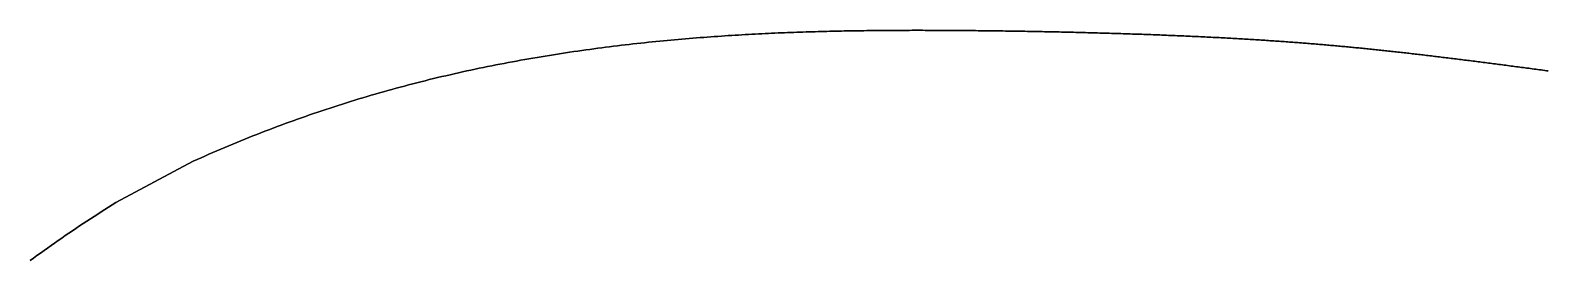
# Model space of a CAD drawing. Header units: inches. Extents: x 130170 to 284068, y 377793 to 804530.
# Drawn here: x 251984.9 to 252070.1, y 753063.5 to 753076.4 of the extents above; entities that cross this region are included whole.
import ezdxf

# ---------------------------------------------------------------- set-up
doc = ezdxf.new("R2010")
doc.units = ezdxf.units.IN
doc.header["$MEASUREMENT"] = 0
doc.layers.add('muni_il', color=7, linetype='Continuous')

msp = doc.modelspace()

# ---------------------------------------------------------------- linework, layer by layer
at = {"layer": 'muni_il'}
for points in [[(252070.089, 753074.158), (252069.989, 753074.171), (252069.889, 753074.185), (252069.79, 753074.198), (252069.69, 753074.211), (252069.591, 753074.225), (252069.491, 753074.238), (252069.392, 753074.251), (252069.292, 753074.264), (252069.193, 753074.277), (252069.093, 753074.291), (252068.994, 753074.304), (252068.895, 753074.317), (252068.796, 753074.33), (252068.696, 753074.343), (252068.597, 753074.356), (252068.498, 753074.369), (252068.4, 753074.382), (252068.301, 753074.395), (252068.202, 753074.408), (252068.103, 753074.421), (252068.005, 753074.434), (252067.906, 753074.447), (252067.808, 753074.46), (252067.71, 753074.473), (252067.612, 753074.485), (252067.514, 753074.498), (252067.416, 753074.511), (252067.318, 753074.524), (252067.22, 753074.536), (252067.123, 753074.549), (252067.025, 753074.562), (252066.928, 753074.574), (252066.831, 753074.587), (252066.734, 753074.599), (252066.637, 753074.612), (252066.541, 753074.624), (252066.444, 753074.636), (252066.348, 753074.649), (252066.251, 753074.661), (252066.155, 753074.673), (252066.06, 753074.685), (252065.964, 753074.698), (252065.868, 753074.71), (252065.773, 753074.722), (252065.678, 753074.734), (252065.582, 753074.746), (252065.487, 753074.758), (252065.393, 753074.77), (252065.298, 753074.782), (252065.204, 753074.793), (252065.11, 753074.805), (252065.016, 753074.817), (252064.922, 753074.829), (252064.828, 753074.84), (252064.735, 753074.852), (252064.641, 753074.863), (252064.548, 753074.875), (252064.455, 753074.886), (252064.362, 753074.898), (252064.27, 753074.909), (252064.177, 753074.92), (252064.085, 753074.931), (252063.993, 753074.943), (252063.901, 753074.954), (252063.809, 753074.965), (252063.718, 753074.976), (252063.626, 753074.987), (252063.535, 753074.998), (252063.444, 753075.009), (252063.353, 753075.02), (252063.262, 753075.03), (252063.172, 753075.041), (252063.081, 753075.052), (252062.991, 753075.062), (252062.901, 753075.073), (252062.811, 753075.083), (252062.721, 753075.094), (252062.631, 753075.104), (252062.542, 753075.115), (252062.452, 753075.125), (252062.363, 753075.135), (252062.274, 753075.146), (252062.185, 753075.156), (252062.096, 753075.166), (252062.008, 753075.176), (252061.919, 753075.186), (252061.831, 753075.196), (252061.742, 753075.206), (252061.654, 753075.216), (252061.566, 753075.225), (252061.478, 753075.235), (252061.39, 753075.245), (252061.302, 753075.255), (252061.214, 753075.264), (252061.126, 753075.274), (252061.039, 753075.283), (252060.951, 753075.293), (252060.864, 753075.302), (252060.776, 753075.311), (252060.689, 753075.321), (252060.602, 753075.33), (252060.514, 753075.339), (252060.427, 753075.348), (252060.34, 753075.357), (252060.253, 753075.366), (252060.165, 753075.375), (252060.078, 753075.384), (252059.991, 753075.393), (252059.904, 753075.402), (252059.817, 753075.411), (252059.729, 753075.42), (252059.642, 753075.429), (252059.555, 753075.437), (252059.468, 753075.446), (252059.38, 753075.455), (252059.293, 753075.463), (252059.205, 753075.472), (252059.118, 753075.48), (252059.03, 753075.488), (252058.942, 753075.497), (252058.855, 753075.505), (252058.767, 753075.514), (252058.679, 753075.522), (252058.591, 753075.53), (252058.503, 753075.538), (252058.414, 753075.546), (252058.326, 753075.554), (252058.237, 753075.562), (252058.148, 753075.57), (252058.06, 753075.578), (252057.97, 753075.586), (252057.881, 753075.594), (252057.792, 753075.602), (252057.702, 753075.61), (252057.612, 753075.618), (252057.522, 753075.625), (252057.432, 753075.633), (252057.342, 753075.641), (252057.251, 753075.649), (252057.16, 753075.656), (252057.069, 753075.664), (252056.978, 753075.671), (252056.886, 753075.679), (252056.794, 753075.686), (252056.702, 753075.694), (252056.61, 753075.701), (252056.517, 753075.708), (252056.424, 753075.716), (252056.331, 753075.723), (252056.237, 753075.73), (252056.143, 753075.737), (252056.049, 753075.745), (252055.955, 753075.752), (252055.86, 753075.759), (252055.764, 753075.766), (252055.669, 753075.773), (252055.573, 753075.78), (252055.477, 753075.787), (252055.38, 753075.794), (252055.283, 753075.801), (252055.186, 753075.808), (252055.088, 753075.815), (252054.99, 753075.822), (252054.892, 753075.828), (252054.793, 753075.835), (252054.694, 753075.842), (252054.594, 753075.849), (252054.494, 753075.855), (252054.393, 753075.862), (252054.292, 753075.869), (252054.191, 753075.875), (252054.089, 753075.882), (252053.987, 753075.888), (252053.884, 753075.895), (252053.781, 753075.901), (252053.678, 753075.908), (252053.574, 753075.914), (252053.469, 753075.921), (252053.364, 753075.927), (252053.259, 753075.933), (252053.153, 753075.94), (252053.047, 753075.946), (252052.94, 753075.952), (252052.833, 753075.958), (252052.725, 753075.965), (252052.617, 753075.971), (252052.509, 753075.977), (252052.4, 753075.983), (252052.29, 753075.989), (252052.18, 753075.995), (252052.07, 753076.001), (252051.959, 753076.007), (252051.847, 753076.013), (252051.736, 753076.019), (252051.623, 753076.025), (252051.51, 753076.03), (252051.397, 753076.036), (252051.283, 753076.042), (252051.169, 753076.048), (252051.054, 753076.053), (252050.939, 753076.059), (252050.824, 753076.065), (252050.707, 753076.07), (252050.591, 753076.076), (252050.474, 753076.081), (252050.356, 753076.087), (252050.239, 753076.092), (252050.12, 753076.098), (252050.001, 753076.103), (252049.882, 753076.109), (252049.762, 753076.114), (252049.642, 753076.119), (252049.522, 753076.124), (252049.401, 753076.13), (252049.279, 753076.135), (252049.157, 753076.14), (252049.035, 753076.145), (252048.912, 753076.15), (252048.789, 753076.155), (252048.666, 753076.16), (252048.542, 753076.165), (252048.417, 753076.17), (252048.293, 753076.175), (252048.168, 753076.18), (252048.042, 753076.184), (252047.916, 753076.189), (252047.79, 753076.194), (252047.663, 753076.198), (252047.537, 753076.203), (252047.409, 753076.208), (252047.282, 753076.212), (252047.154, 753076.217), (252047.025, 753076.221), (252046.897, 753076.225), (252046.768, 753076.23), (252046.639, 753076.234), (252046.509, 753076.238), (252046.379, 753076.243), (252046.249, 753076.247), (252046.118, 753076.251), (252045.988, 753076.255), (252045.857, 753076.259), (252045.725, 753076.263), (252045.594, 753076.267), (252045.462, 753076.271), (252045.33, 753076.275), (252045.198, 753076.279), (252045.065, 753076.283), (252044.933, 753076.286), (252044.8, 753076.29), (252044.666, 753076.294), (252044.533, 753076.298), (252044.4, 753076.301), (252044.266, 753076.305), (252044.132, 753076.308), (252043.997, 753076.311), (252043.863, 753076.315), (252043.729, 753076.318), (252043.594, 753076.322), (252043.459, 753076.325), (252043.324, 753076.328), (252043.189, 753076.331), (252043.054, 753076.334), (252042.918, 753076.338), (252042.782, 753076.341), (252042.647, 753076.344), (252042.511, 753076.347), (252042.375, 753076.35), (252042.239, 753076.352), (252042.103, 753076.355), (252041.966, 753076.358), (252041.83, 753076.361), (252041.693, 753076.363), (252041.557, 753076.366), (252041.42, 753076.369), (252041.283, 753076.371), (252041.146, 753076.374), (252041.009, 753076.376), (252040.872, 753076.378), (252040.734, 753076.381), (252040.597, 753076.383), (252040.459, 753076.386), (252040.322, 753076.388), (252040.184, 753076.39), (252040.046, 753076.392), (252039.908, 753076.394), (252039.77, 753076.396), (252039.632, 753076.398), (252039.494, 753076.4), (252039.356, 753076.402), (252039.217, 753076.404), (252039.079, 753076.406), (252038.94, 753076.408), (252038.802, 753076.409), (252038.663, 753076.411), (252038.524, 753076.413), (252038.385, 753076.414), (252038.245, 753076.416), (252038.106, 753076.417), (252037.966, 753076.419), (252037.827, 753076.42), (252037.687, 753076.421), (252037.547, 753076.423), (252037.407, 753076.424), (252037.266, 753076.425), (252037.126, 753076.426), (252036.985, 753076.427), (252036.844, 753076.428), (252036.703, 753076.429), (252036.561, 753076.43), (252036.42, 753076.431), (252036.278, 753076.432), (252036.136, 753076.432), (252035.994, 753076.433), (252035.851, 753076.433), (252035.708, 753076.434), (252035.565, 753076.435), (252035.422, 753076.435), (252035.278, 753076.435), (252035.134, 753076.435), (252034.989, 753076.436), (252034.845, 753076.436), (252034.699, 753076.436), (252034.554, 753076.436), (252034.408, 753076.436), (252034.262, 753076.435), (252034.115, 753076.435), (252033.968, 753076.435), (252033.821, 753076.434), (252033.673, 753076.434), (252033.524, 753076.433), (252033.375, 753076.432), (252033.226, 753076.431), (252033.076, 753076.431), (252032.926, 753076.43), (252032.775, 753076.428), (252032.623, 753076.427), (252032.471, 753076.426), (252032.319, 753076.424), (252032.166, 753076.423), (252032.012, 753076.421), (252031.857, 753076.419), (252031.702, 753076.417), (252031.547, 753076.415), (252031.391, 753076.413), (252031.234, 753076.411), (252031.076, 753076.408), (252030.918, 753076.405), (252030.759, 753076.402), (252030.599, 753076.4), (252030.439, 753076.397), (252030.277, 753076.393), (252030.115, 753076.39), (252029.953, 753076.386), (252029.789, 753076.382), (252029.625, 753076.378), (252029.46, 753076.374), (252029.294, 753076.37), (252029.127, 753076.365), (252028.959, 753076.361), (252028.791, 753076.356), (252028.622, 753076.351), (252028.451, 753076.345), (252028.28, 753076.34), (252028.108, 753076.334), (252027.936, 753076.328), (252027.762, 753076.322), (252027.587, 753076.315), (252027.412, 753076.308), (252027.235, 753076.301), (252027.058, 753076.294), (252026.879, 753076.287), (252026.7, 753076.279), (252026.52, 753076.271), (252026.338, 753076.263), (252026.156, 753076.254), (252025.973, 753076.245), (252025.789, 753076.236), (252025.604, 753076.226), (252025.418, 753076.216), (252025.231, 753076.206), (252025.043, 753076.196), (252024.854, 753076.185), (252024.664, 753076.174), (252024.473, 753076.162), (252024.281, 753076.15), (252024.088, 753076.138), (252023.894, 753076.125), (252023.699, 753076.112), (252023.503, 753076.099), (252023.306, 753076.085), (252023.108, 753076.071), (252022.909, 753076.057), (252022.71, 753076.042), (252022.509, 753076.026), (252022.307, 753076.01), (252022.105, 753075.994), (252021.901, 753075.978), (252021.697, 753075.96), (252021.491, 753075.943), (252021.285, 753075.925), (252021.078, 753075.906), (252020.87, 753075.887), (252020.661, 753075.868), (252020.451, 753075.848), (252020.24, 753075.828), (252020.029, 753075.807), (252019.817, 753075.785), (252019.604, 753075.764), (252019.39, 753075.741), (252019.175, 753075.718), (252018.959, 753075.695), (252018.743, 753075.671), (252018.526, 753075.646), (252018.308, 753075.621), (252018.09, 753075.595), (252017.87, 753075.569), (252017.65, 753075.542), (252017.43, 753075.515), (252017.208, 753075.487), (252016.986, 753075.459), (252016.764, 753075.429), (252016.541, 753075.4), (252016.317, 753075.369), (252016.093, 753075.338), (252015.868, 753075.307), (252015.643, 753075.275), (252015.417, 753075.242), (252015.19, 753075.209), (252014.963, 753075.174), (252014.736, 753075.14), (252014.508, 753075.104), (252014.28, 753075.068), (252014.051, 753075.032), (252013.822, 753074.994), (252013.592, 753074.957), (252013.363, 753074.918), (252013.132, 753074.878), (252012.902, 753074.838), (252012.671, 753074.798), (252012.44, 753074.757), (252012.209, 753074.715), (252011.977, 753074.672), (252011.745, 753074.628), (252011.513, 753074.584), (252011.281, 753074.539), (252011.048, 753074.494), (252010.816, 753074.448), (252010.583, 753074.401), (252010.35, 753074.353), (252010.117, 753074.305), (252009.884, 753074.256), (252009.651, 753074.206), (252009.417, 753074.155), (252009.184, 753074.104), (252008.95, 753074.052), (252008.717, 753073.999), (252008.483, 753073.946), (252008.25, 753073.892), (252008.016, 753073.837), (252007.783, 753073.781), (252007.549, 753073.725), (252007.316, 753073.668), (252007.082, 753073.61), (252006.849, 753073.551), (252006.616, 753073.492), (252006.383, 753073.432), (252006.149, 753073.371), (252005.916, 753073.309), (252005.683, 753073.247), (252005.451, 753073.184), (252005.218, 753073.12), (252004.985, 753073.056), (252004.753, 753072.991), (252004.521, 753072.925), (252004.288, 753072.858), (252004.056, 753072.79), (252003.825, 753072.722), (252003.593, 753072.653), (252003.361, 753072.583), (252003.13, 753072.513), (252002.899, 753072.441), (252002.668, 753072.369), (252002.438, 753072.297), (252002.207, 753072.223), (252001.977, 753072.149), (252001.747, 753072.074), (252001.517, 753071.998), (252001.287, 753071.922), (252001.057, 753071.845), (252000.828, 753071.767), (252000.599, 753071.688), (252000.37, 753071.609), (252000.142, 753071.528), (251999.913, 753071.447), (251999.685, 753071.366), (251999.457, 753071.284), (251999.23, 753071.2), (251999.002, 753071.116), (251998.775, 753071.032), (251998.548, 753070.946), (251998.321, 753070.861), (251998.095, 753070.774), (251997.869, 753070.686), (251997.643, 753070.598), (251997.418, 753070.509), (251997.192, 753070.419), (251996.967, 753070.329), (251996.742, 753070.237), (251996.518, 753070.146), (251996.293, 753070.053), (251996.069, 753069.959), (251995.846, 753069.865), (251995.622, 753069.771), (251995.399, 753069.675), (251995.176, 753069.579), (251994.953, 753069.482), (251994.731, 753069.384), (251994.509, 753069.285), (251994.288, 753069.186), (251994.066, 753069.086), (251989.738, 753066.773), (251989.326, 753066.515), (251989.121, 753066.385), (251988.916, 753066.255), (251988.712, 753066.123), (251988.508, 753065.991), (251988.304, 753065.859), (251988.101, 753065.726), (251987.899, 753065.592), (251987.697, 753065.458), (251987.495, 753065.323), (251987.294, 753065.187), (251987.093, 753065.051), (251986.893, 753064.914), (251986.693, 753064.776), (251986.494, 753064.638), (251986.295, 753064.5), (251986.096, 753064.36), (251985.898, 753064.22), (251985.701, 753064.08), (251985.504, 753063.938), (251985.307, 753063.796), (251985.111, 753063.654), (251984.916, 753063.511)], [(251984.916, 753063.511), (251985.111, 753063.654), (251985.307, 753063.796), (251985.504, 753063.938), (251985.701, 753064.08), (251985.898, 753064.22), (251986.096, 753064.36), (251986.295, 753064.5), (251986.494, 753064.638), (251986.693, 753064.776), (251986.893, 753064.914), (251987.093, 753065.051), (251987.294, 753065.187), (251987.495, 753065.323), (251987.697, 753065.458), (251987.899, 753065.592), (251988.101, 753065.726), (251988.304, 753065.859), (251988.508, 753065.991), (251988.712, 753066.123), (251988.916, 753066.255), (251989.121, 753066.385), (251989.326, 753066.515), (251989.738, 753066.773), (251994.066, 753069.086), (251994.288, 753069.186), (251994.509, 753069.285), (251994.731, 753069.384), (251994.953, 753069.482), (251995.176, 753069.579), (251995.399, 753069.675), (251995.622, 753069.771), (251995.846, 753069.865), (251996.069, 753069.959), (251996.293, 753070.053), (251996.518, 753070.146), (251996.742, 753070.237), (251996.967, 753070.329), (251997.192, 753070.419), (251997.418, 753070.509), (251997.643, 753070.598), (251997.869, 753070.686), (251998.095, 753070.774), (251998.321, 753070.861), (251998.548, 753070.946), (251998.775, 753071.032), (251999.002, 753071.116), (251999.23, 753071.2), (251999.457, 753071.284), (251999.685, 753071.366), (251999.913, 753071.447), (252000.142, 753071.528), (252000.37, 753071.609), (252000.599, 753071.688), (252000.828, 753071.767), (252001.057, 753071.845), (252001.287, 753071.922), (252001.517, 753071.998), (252001.747, 753072.074), (252001.977, 753072.149), (252002.207, 753072.223), (252002.438, 753072.297), (252002.668, 753072.369), (252002.899, 753072.441), (252003.13, 753072.513), (252003.361, 753072.583), (252003.593, 753072.653), (252003.825, 753072.722), (252004.056, 753072.79), (252004.288, 753072.858), (252004.521, 753072.925), (252004.753, 753072.991), (252004.985, 753073.056), (252005.218, 753073.12), (252005.451, 753073.184), (252005.683, 753073.247), (252005.916, 753073.309), (252006.149, 753073.371), (252006.383, 753073.432), (252006.616, 753073.492), (252006.849, 753073.551), (252007.082, 753073.61), (252007.316, 753073.668), (252007.549, 753073.725), (252007.783, 753073.781), (252008.016, 753073.837), (252008.25, 753073.892), (252008.483, 753073.946), (252008.717, 753073.999), (252008.95, 753074.052), (252009.184, 753074.104), (252009.417, 753074.155), (252009.651, 753074.206), (252009.884, 753074.256), (252010.117, 753074.305), (252010.35, 753074.353), (252010.583, 753074.401), (252010.816, 753074.448), (252011.048, 753074.494), (252011.281, 753074.539), (252011.513, 753074.584), (252011.745, 753074.628), (252011.977, 753074.672), (252012.209, 753074.715), (252012.44, 753074.757), (252012.671, 753074.798), (252012.902, 753074.838), (252013.132, 753074.878), (252013.363, 753074.918), (252013.592, 753074.957), (252013.822, 753074.994), (252014.051, 753075.032), (252014.28, 753075.068), (252014.508, 753075.104), (252014.736, 753075.14), (252014.963, 753075.174), (252015.19, 753075.209), (252015.417, 753075.242), (252015.643, 753075.275), (252015.868, 753075.307), (252016.093, 753075.338), (252016.317, 753075.369), (252016.541, 753075.4), (252016.764, 753075.429), (252016.986, 753075.459), (252017.208, 753075.487), (252017.43, 753075.515), (252017.65, 753075.542), (252017.87, 753075.569), (252018.09, 753075.595), (252018.308, 753075.621), (252018.526, 753075.646), (252018.743, 753075.671), (252018.959, 753075.695), (252019.175, 753075.718), (252019.39, 753075.741), (252019.604, 753075.764), (252019.817, 753075.785), (252020.029, 753075.807), (252020.24, 753075.828), (252020.451, 753075.848), (252020.661, 753075.868), (252020.87, 753075.887), (252021.078, 753075.906), (252021.285, 753075.925), (252021.491, 753075.943), (252021.697, 753075.96), (252021.901, 753075.978), (252022.105, 753075.994), (252022.307, 753076.01), (252022.509, 753076.026), (252022.71, 753076.042), (252022.909, 753076.057), (252023.108, 753076.071), (252023.306, 753076.085), (252023.503, 753076.099), (252023.699, 753076.112), (252023.894, 753076.125), (252024.088, 753076.138), (252024.281, 753076.15), (252024.473, 753076.162), (252024.664, 753076.174), (252024.854, 753076.185), (252025.043, 753076.196), (252025.231, 753076.206), (252025.418, 753076.216), (252025.604, 753076.226), (252025.789, 753076.236), (252025.973, 753076.245), (252026.156, 753076.254), (252026.338, 753076.263), (252026.52, 753076.271), (252026.7, 753076.279), (252026.879, 753076.287), (252027.058, 753076.294), (252027.235, 753076.301), (252027.412, 753076.308), (252027.587, 753076.315), (252027.762, 753076.322), (252027.936, 753076.328), (252028.108, 753076.334), (252028.28, 753076.34), (252028.451, 753076.345), (252028.622, 753076.351), (252028.791, 753076.356), (252028.959, 753076.361), (252029.127, 753076.365), (252029.294, 753076.37), (252029.46, 753076.374), (252029.625, 753076.378), (252029.789, 753076.382), (252029.953, 753076.386), (252030.115, 753076.39), (252030.277, 753076.393), (252030.439, 753076.397), (252030.599, 753076.4), (252030.759, 753076.402), (252030.918, 753076.405), (252031.076, 753076.408), (252031.234, 753076.411), (252031.391, 753076.413), (252031.547, 753076.415), (252031.702, 753076.417), (252031.857, 753076.419), (252032.012, 753076.421), (252032.166, 753076.423), (252032.319, 753076.424), (252032.471, 753076.426), (252032.623, 753076.427), (252032.775, 753076.428), (252032.926, 753076.43), (252033.076, 753076.431), (252033.226, 753076.431), (252033.375, 753076.432), (252033.524, 753076.433), (252033.673, 753076.434), (252033.821, 753076.434), (252033.968, 753076.435), (252034.115, 753076.435), (252034.262, 753076.435), (252034.408, 753076.436), (252034.554, 753076.436), (252034.699, 753076.436), (252034.845, 753076.436), (252034.989, 753076.436), (252035.134, 753076.435), (252035.278, 753076.435), (252035.422, 753076.435), (252035.565, 753076.435), (252035.708, 753076.434), (252035.851, 753076.433), (252035.994, 753076.433), (252036.136, 753076.432), (252036.278, 753076.432), (252036.42, 753076.431), (252036.561, 753076.43), (252036.703, 753076.429), (252036.844, 753076.428), (252036.985, 753076.427), (252037.126, 753076.426), (252037.266, 753076.425), (252037.407, 753076.424), (252037.547, 753076.423), (252037.687, 753076.421), (252037.827, 753076.42), (252037.966, 753076.419), (252038.106, 753076.417), (252038.245, 753076.416), (252038.385, 753076.414), (252038.524, 753076.413), (252038.663, 753076.411), (252038.802, 753076.409), (252038.94, 753076.408), (252039.079, 753076.406), (252039.217, 753076.404), (252039.356, 753076.402), (252039.494, 753076.4), (252039.632, 753076.398), (252039.77, 753076.396), (252039.908, 753076.394), (252040.046, 753076.392), (252040.184, 753076.39), (252040.322, 753076.388), (252040.459, 753076.386), (252040.597, 753076.383), (252040.734, 753076.381), (252040.872, 753076.378), (252041.009, 753076.376), (252041.146, 753076.374), (252041.283, 753076.371), (252041.42, 753076.369), (252041.557, 753076.366), (252041.693, 753076.363), (252041.83, 753076.361), (252041.966, 753076.358), (252042.103, 753076.355), (252042.239, 753076.352), (252042.375, 753076.35), (252042.511, 753076.347), (252042.647, 753076.344), (252042.782, 753076.341), (252042.918, 753076.338), (252043.054, 753076.334), (252043.189, 753076.331), (252043.324, 753076.328), (252043.459, 753076.325), (252043.594, 753076.322), (252043.729, 753076.318), (252043.863, 753076.315), (252043.997, 753076.311), (252044.132, 753076.308), (252044.266, 753076.305), (252044.4, 753076.301), (252044.533, 753076.298), (252044.666, 753076.294), (252044.8, 753076.29), (252044.933, 753076.286), (252045.065, 753076.283), (252045.198, 753076.279), (252045.33, 753076.275), (252045.462, 753076.271), (252045.594, 753076.267), (252045.725, 753076.263), (252045.857, 753076.259), (252045.988, 753076.255), (252046.118, 753076.251), (252046.249, 753076.247), (252046.379, 753076.243), (252046.509, 753076.238), (252046.639, 753076.234), (252046.768, 753076.23), (252046.897, 753076.225), (252047.025, 753076.221), (252047.154, 753076.217), (252047.282, 753076.212), (252047.409, 753076.208), (252047.537, 753076.203), (252047.663, 753076.198), (252047.79, 753076.194), (252047.916, 753076.189), (252048.042, 753076.184), (252048.168, 753076.18), (252048.293, 753076.175), (252048.417, 753076.17), (252048.542, 753076.165), (252048.666, 753076.16), (252048.789, 753076.155), (252048.912, 753076.15), (252049.035, 753076.145), (252049.157, 753076.14), (252049.279, 753076.135), (252049.401, 753076.13), (252049.522, 753076.124), (252049.642, 753076.119), (252049.762, 753076.114), (252049.882, 753076.109), (252050.001, 753076.103), (252050.12, 753076.098), (252050.239, 753076.092), (252050.356, 753076.087), (252050.474, 753076.081), (252050.591, 753076.076), (252050.707, 753076.07), (252050.824, 753076.065), (252050.939, 753076.059), (252051.054, 753076.053), (252051.169, 753076.048), (252051.283, 753076.042), (252051.397, 753076.036), (252051.51, 753076.03), (252051.623, 753076.025), (252051.736, 753076.019), (252051.847, 753076.013), (252051.959, 753076.007), (252052.07, 753076.001), (252052.18, 753075.995), (252052.29, 753075.989), (252052.4, 753075.983), (252052.509, 753075.977), (252052.617, 753075.971), (252052.725, 753075.965), (252052.833, 753075.958), (252052.94, 753075.952), (252053.047, 753075.946), (252053.153, 753075.94), (252053.259, 753075.933), (252053.364, 753075.927), (252053.469, 753075.921), (252053.574, 753075.914), (252053.678, 753075.908), (252053.781, 753075.901), (252053.884, 753075.895), (252053.987, 753075.888), (252054.089, 753075.882), (252054.191, 753075.875), (252054.292, 753075.869), (252054.393, 753075.862), (252054.494, 753075.855), (252054.594, 753075.849), (252054.694, 753075.842), (252054.793, 753075.835), (252054.892, 753075.828), (252054.99, 753075.822), (252055.088, 753075.815), (252055.186, 753075.808), (252055.283, 753075.801), (252055.38, 753075.794), (252055.477, 753075.787), (252055.573, 753075.78), (252055.669, 753075.773), (252055.764, 753075.766), (252055.86, 753075.759), (252055.955, 753075.752), (252056.049, 753075.745), (252056.143, 753075.737), (252056.237, 753075.73), (252056.331, 753075.723), (252056.424, 753075.716), (252056.517, 753075.708), (252056.61, 753075.701), (252056.702, 753075.694), (252056.794, 753075.686), (252056.886, 753075.679), (252056.978, 753075.671), (252057.069, 753075.664), (252057.16, 753075.656), (252057.251, 753075.649), (252057.342, 753075.641), (252057.432, 753075.633), (252057.522, 753075.625), (252057.612, 753075.618), (252057.702, 753075.61), (252057.792, 753075.602), (252057.881, 753075.594), (252057.97, 753075.586), (252058.06, 753075.578), (252058.148, 753075.57), (252058.237, 753075.562), (252058.326, 753075.554), (252058.414, 753075.546), (252058.503, 753075.538), (252058.591, 753075.53), (252058.679, 753075.522), (252058.767, 753075.514), (252058.855, 753075.505), (252058.942, 753075.497), (252059.03, 753075.488), (252059.118, 753075.48), (252059.205, 753075.472), (252059.293, 753075.463), (252059.38, 753075.455), (252059.468, 753075.446), (252059.555, 753075.437), (252059.642, 753075.429), (252059.729, 753075.42), (252059.817, 753075.411), (252059.904, 753075.402), (252059.991, 753075.393), (252060.078, 753075.384), (252060.165, 753075.375), (252060.253, 753075.366), (252060.34, 753075.357), (252060.427, 753075.348), (252060.514, 753075.339), (252060.602, 753075.33), (252060.689, 753075.321), (252060.776, 753075.311), (252060.864, 753075.302), (252060.951, 753075.293), (252061.039, 753075.283), (252061.126, 753075.274), (252061.214, 753075.264), (252061.302, 753075.255), (252061.39, 753075.245), (252061.478, 753075.235), (252061.566, 753075.225), (252061.654, 753075.216), (252061.742, 753075.206), (252061.831, 753075.196), (252061.919, 753075.186), (252062.008, 753075.176), (252062.096, 753075.166), (252062.185, 753075.156), (252062.274, 753075.146), (252062.363, 753075.135), (252062.452, 753075.125), (252062.542, 753075.115), (252062.631, 753075.104), (252062.721, 753075.094), (252062.811, 753075.083), (252062.901, 753075.073), (252062.991, 753075.062), (252063.081, 753075.052), (252063.172, 753075.041), (252063.262, 753075.03), (252063.353, 753075.02), (252063.444, 753075.009), (252063.535, 753074.998), (252063.626, 753074.987), (252063.718, 753074.976), (252063.809, 753074.965), (252063.901, 753074.954), (252063.993, 753074.943), (252064.085, 753074.931), (252064.177, 753074.92), (252064.27, 753074.909), (252064.362, 753074.898), (252064.455, 753074.886), (252064.548, 753074.875), (252064.641, 753074.863), (252064.735, 753074.852), (252064.828, 753074.84), (252064.922, 753074.829), (252065.016, 753074.817), (252065.11, 753074.805), (252065.204, 753074.793), (252065.298, 753074.782), (252065.393, 753074.77), (252065.487, 753074.758), (252065.582, 753074.746), (252065.678, 753074.734), (252065.773, 753074.722), (252065.868, 753074.71), (252065.964, 753074.698), (252066.06, 753074.685), (252066.155, 753074.673), (252066.251, 753074.661), (252066.348, 753074.649), (252066.444, 753074.636), (252066.541, 753074.624), (252066.637, 753074.612), (252066.734, 753074.599), (252066.831, 753074.587), (252066.928, 753074.574), (252067.025, 753074.562), (252067.123, 753074.549), (252067.22, 753074.536), (252067.318, 753074.524), (252067.416, 753074.511), (252067.514, 753074.498), (252067.612, 753074.485), (252067.71, 753074.473), (252067.808, 753074.46), (252067.906, 753074.447), (252068.005, 753074.434), (252068.103, 753074.421), (252068.202, 753074.408), (252068.301, 753074.395), (252068.4, 753074.382), (252068.498, 753074.369), (252068.597, 753074.356), (252068.696, 753074.343), (252068.796, 753074.33), (252068.895, 753074.317), (252068.994, 753074.304), (252069.093, 753074.291), (252069.193, 753074.277), (252069.292, 753074.264), (252069.392, 753074.251), (252069.491, 753074.238), (252069.591, 753074.225), (252069.69, 753074.211), (252069.79, 753074.198), (252069.889, 753074.185), (252069.989, 753074.171), (252070.089, 753074.158)]]:
    msp.add_lwpolyline(points, dxfattribs=at)

doc.saveas('drawing.dxf')
